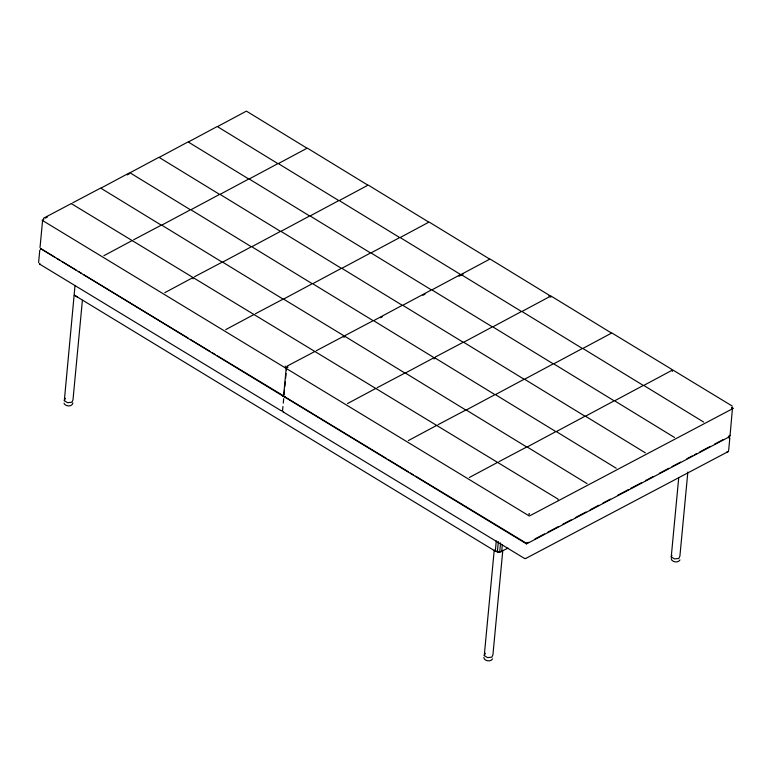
<?xml version="1.0" encoding="UTF-8"?>
<svg xmlns="http://www.w3.org/2000/svg" width="772" height="772" viewBox="0 0 772 772"><rect width="100%" height="100%" fill="white"/><g stroke="black" fill="none" stroke-linecap="round" stroke-linejoin="round"><path stroke-width="1.16" d="M38.6 262.586L39.777 250.176M40.009 247.687L42.595 220.367M75 285.775L64.317 400.697L67.579 402.675L71.912 402.241L72.993 399.828L82.401 300.26M283.623 395.573L286.209 368.244M282.629 409.893L282.948 406.506M283.276 403.119L283.7 398.603M284.038 394.984L284.492 390.236M284.829 386.675L285.273 381.918M285.611 378.357L286.065 373.609M286.402 370.039L286.624 367.665L285.737 368.138M502.794 550.388L492.932 654.752L491.86 657.165L487.518 657.609L484.256 655.621L494.234 550.06L497.506 552.038L501.839 551.604M508.072 548.139L499.696 552.077L495.306 551.179L496.28 540.863M497.351 551.951L498.336 541.635M499.696 552.077L500.555 542.899M501.694 551.517L502.34 544.636M687.842 472.068L679.91 556.043L678.839 558.455L674.496 558.899L671.235 556.911L678.723 477.743M728.633 450.568L729.81 438.149M193.077 278.798L193.241 277.65L253.409 314.175M132.34 240.671L192.508 277.196M436.855 425.536L497.023 462.061M732.522 408.668L732.483 407.712L732.203 408.928L529.351 516.024L42.122 220.252L43.01 219.779M72.935 402.984C72.201 406.776 66.575 406.68 64.433 404.132L64.066 403.187M527.45 543.411L729.415 436.778L729.376 435.736L728.421 436.827L730.042 435.669L732.493 408.012M729.106 437.193L728.421 436.827L729.579 437.792L729.386 438.728L729.154 437.039M729.135 436.865L729.916 435.331M727.726 451.765L727.012 451.736L728.286 451.456L727.571 451.9M64.317 400.697L65.388 398.284M484.256 655.621L485.337 653.208M671.235 556.911L671.949 555.3M492.575 658.873C490.982 661.71 486.379 661.343 484.372 659.056L483.841 657.435M679.968 559.941C678.376 562.778 673.782 562.402 671.765 560.125L671.244 558.503M434.086 358.941L435.543 356.896L463.47 342.15L523.57 378.917M729.665 435.987L729.183 436.701M101.286 187.943L129.802 172.677L189.902 209.453M130.439 172.552L158.945 157.295L219.055 194.061M159.592 157.16L188.098 141.903L248.208 178.67M188.735 141.778L217.25 126.511L277.36 163.278M217.887 126.386L246.403 111.12L306.503 147.896M103.892 255.696L132.398 240.43M162.188 224.913L190.703 209.656L250.803 246.422M191.34 209.521L219.856 194.264L279.956 231.031M220.493 194.139L248.999 178.872L309.109 215.639M249.645 178.747L278.152 163.481L338.261 200.257M278.788 163.355L307.304 148.099L367.404 184.865M164.793 292.665L193.309 277.399M223.098 261.882L251.604 246.625L311.714 283.392M252.241 246.5L280.757 231.233L340.857 268M281.394 231.108L309.91 215.842L370.01 252.618M310.547 215.716L339.053 200.459L399.163 237.226M339.699 200.324L368.205 185.068L428.315 221.834M225.694 329.634L254.21 314.378M284 298.861L312.506 283.594L372.615 320.361M313.152 283.469L341.658 268.202L401.768 304.979M342.295 268.077L370.811 252.82L430.911 289.587M371.448 252.685L399.964 237.429L460.064 274.195M400.6 237.303L429.107 222.037L489.216 258.803M374.053 320.438L402.559 305.181L462.669 341.948M403.206 305.046L431.712 289.789L491.822 326.556M432.349 289.664L460.865 274.398L520.965 311.164M461.502 274.272L490.017 259.006L550.118 295.782M347.506 403.582L376.012 388.316M405.802 372.799L434.318 357.542L494.418 394.309M464.107 342.025L492.613 326.759L552.723 363.525M493.26 326.633L521.766 311.367L581.876 348.143M522.403 311.241L550.918 295.985L611.019 332.751M408.407 440.551L436.923 425.285M466.703 409.768L495.219 394.511L555.329 431.278M495.856 394.386L524.371 379.12L584.472 415.886M525.008 378.994L553.524 363.728L613.624 400.504M554.161 363.602L582.667 348.346L642.777 385.112M583.314 348.211L611.82 332.954L671.447 369.141L672.499 371.322M469.308 477.521L497.824 462.264M527.614 446.747L556.12 431.48L616.23 468.247M556.757 431.355L585.273 416.089L645.382 452.865M585.909 415.963L614.425 400.707L674.525 437.473M615.062 400.572L643.578 385.315L703.678 422.081M644.215 385.189L672.721 369.923L732.348 406.12M43.657 219.036L43.676 219.644M733.4 408.291L732.203 408.928L731.924 407.384M729.936 435.987L728.98 436.991M217.077 355.651L283.392 395.737L282.33 395.679L40.713 248.642L41.398 249.009L40.858 249.443L41.398 249.009L54.754 257.115M282.832 395.573C281.211 396.277 284.472 396.412 282.832 395.573L282.33 395.679M415.49 476.102L527.006 543.623L525.944 543.565L284.337 396.856L285.013 396.895C283.99 398.352 284.096 395.322 285.013 396.895L386.724 458.636M529.264 513.65L528.733 514.094L529.264 514.239M43.57 218.206L71.497 203.461M72.722 202.814L100.649 188.069L160.75 224.835M45.336 218.129L47.468 217M127.187 174.916L129.32 173.787M133.624 239.783L161.551 225.038L221.66 261.814M194.534 276.752L222.452 262.017L282.562 298.783M255.435 313.731L283.363 298.986L342.98 335.183L344.032 337.354L345.489 335.309L373.416 320.563L433.517 357.339M287.184 366.092L315.111 351.347M316.337 350.7L344.264 335.955L404.364 372.722M380.374 317.746L382.497 316.626M422.892 295.3L425.015 294.18M459.031 276.222L463.287 273.973M377.238 387.669L405.165 372.924L465.275 409.7M438.149 424.639L466.066 409.903L526.176 446.67M499.05 461.617L526.977 446.872L587.077 483.639M528.569 542.33C525.433 542.494 526.658 545.157 526.446 543.459L525.944 543.565M534.948 538.962L544.521 533.915M547.705 532.236L558.339 526.62M562.585 524.371L571.097 519.884M575.343 517.645L585.977 512.029M590.223 509.781L598.734 505.293M602.98 503.045L610.42 499.117M617.87 495.19L628.495 489.583M630.618 488.454L641.252 482.847M645.508 480.599L652.948 476.671M659.327 473.304L668.89 468.257M672.074 466.568L680.586 462.081M686.964 458.713L692.272 455.905M694.404 454.785L696.527 453.666M699.721 451.977L710.346 446.37M714.602 444.122L723.103 439.635M526.041 558.31L728.006 451.688M40.887 249.115L41.398 249.009M39.478 264.014L39.99 263.908L39.459 263.416L39.478 264.014L280.921 410.579L281.983 410.636L280.921 410.579M284.501 397.001L285.013 396.895M283.092 411.901L283.604 411.794L283.073 411.302L283.092 411.901L524.535 558.465L525.597 558.523L524.535 558.465M285.939 366.343L285.119 366.208M548.863 295.898L550.918 297.143M71.439 203.702L131.607 240.227M254.142 314.619L314.31 351.144M315.053 351.588L375.221 388.113M375.954 388.557L436.122 425.082M497.757 462.505L557.924 499.03L558.494 500.632M56.81 258.359L59.888 260.232M61.943 261.476L76.331 270.21M78.387 271.454L81.465 273.327M83.521 274.571L188.31 338.194M190.366 339.439L209.887 351.289M211.943 352.534L215.031 354.406M388.779 459.88L408.301 471.731M410.357 472.975L413.435 474.848M77.557 297.114L74.295 295.136L495.306 551.179M731.759 407.519L732.117 408.214M287.107 367.047L287.831 367.086L287.107 367.047"/></g></svg>
